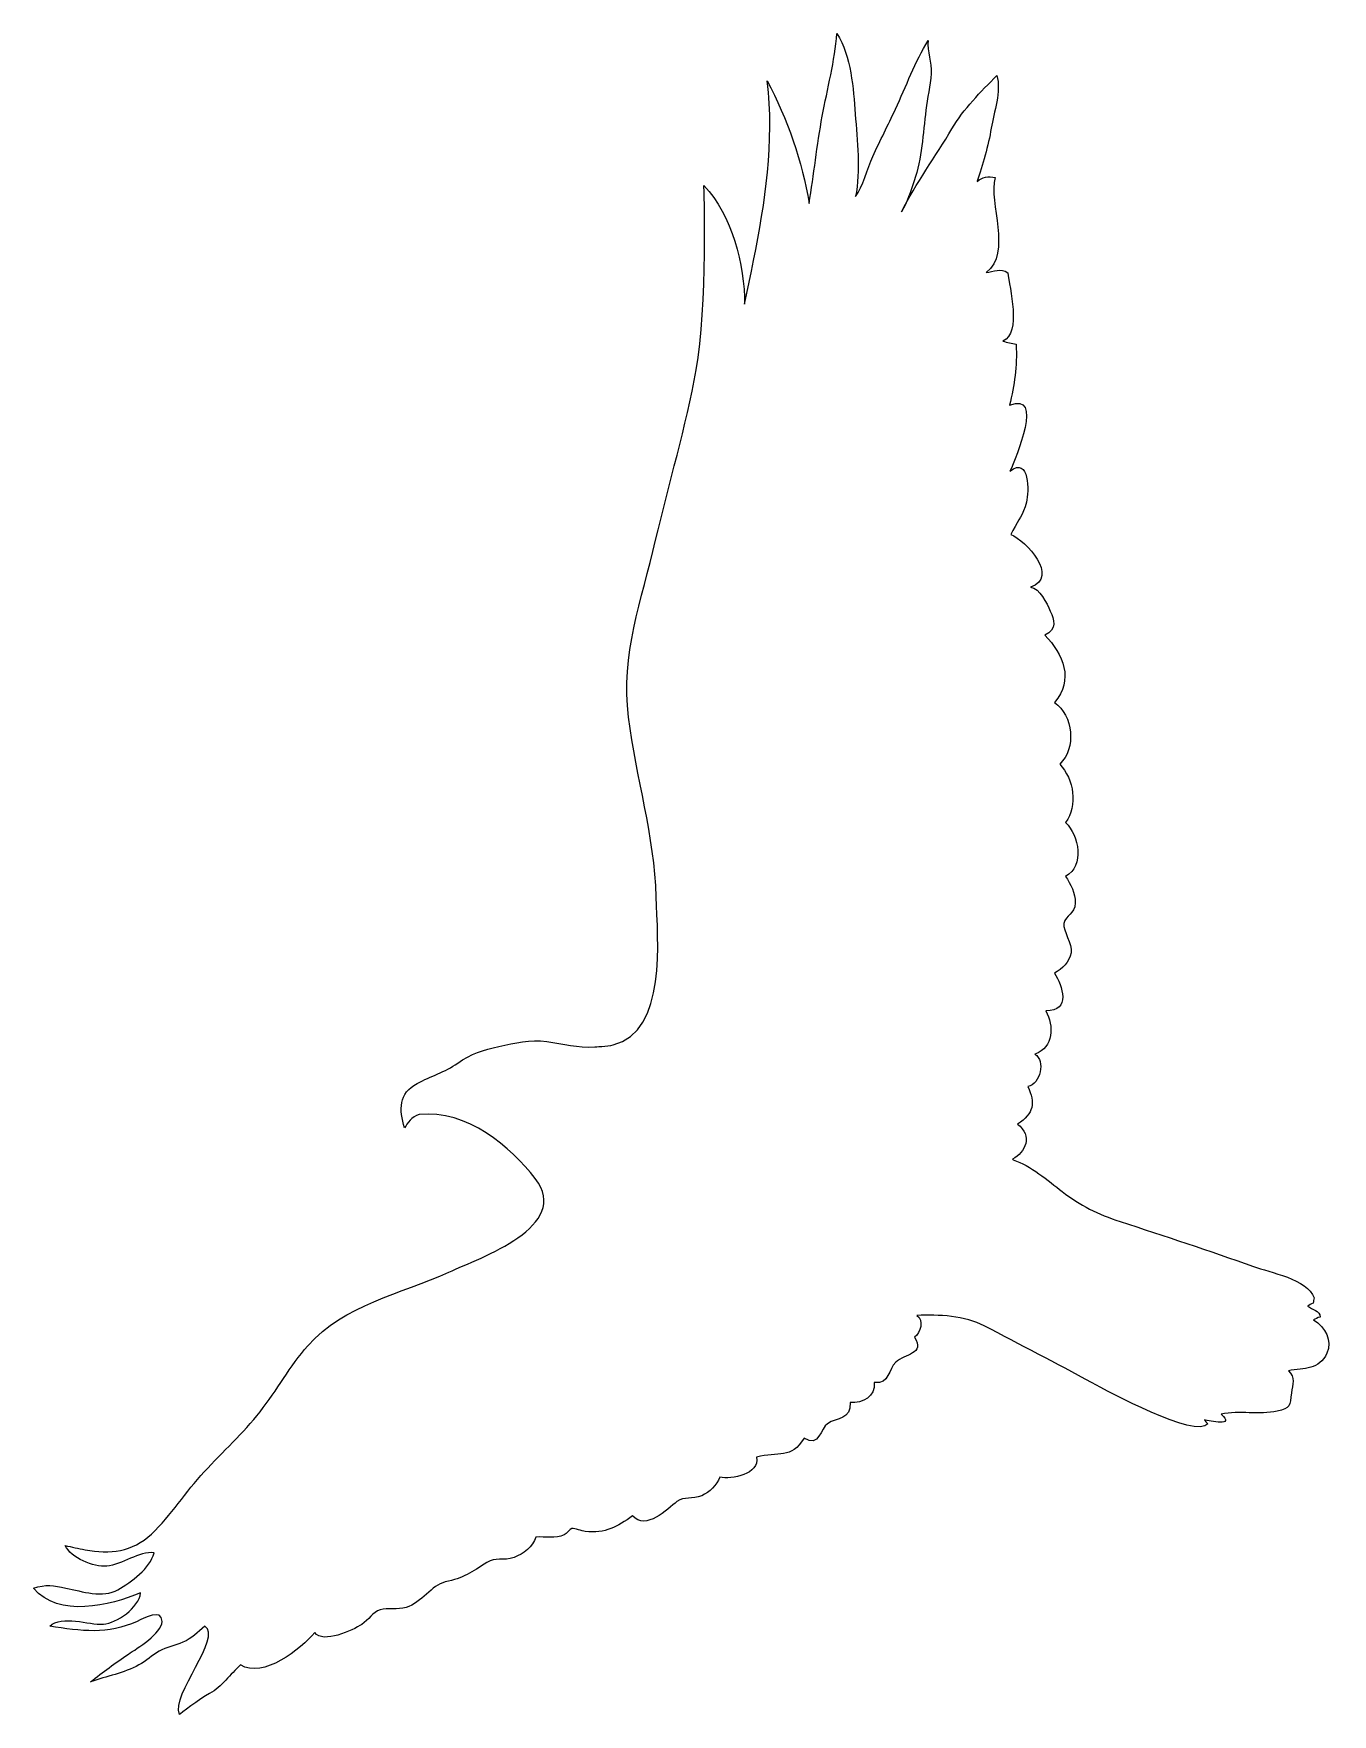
# Model space of a CAD drawing. Header units: centimetres. Extents: x -8.6 to 8.6, y -11.1 to 11.1.
import ezdxf

# ---------------------------------------------------------------- set-up
doc = ezdxf.new("R2010")
doc.units = ezdxf.units.CM
doc.header["$MEASUREMENT"] = 0
doc.layers.add('Camada 1', color=7, linetype='Continuous')

msp = doc.modelspace()

# ---------------------------------------------------------------- linework, layer by layer
at = {"layer": 'Camada 1'}
msp.add_open_spline([(-6.2318, -10.83231), (-6.0694, -10.74606), (-5.96174, -10.57588), (-5.82299, -10.45472), (-5.82299, -10.45472), (-5.52356, -10.6404), (-5.0271, -10.24829), (-4.84043, -10.02689), (-4.84043, -10.02689), (-4.73822, -10.1808), (-4.33656, -9.99546), (-4.22215, -9.92005), (-4.22215, -9.92005), (-4.12783, -9.85816), (-4.07779, -9.75445), (-3.97934, -9.72714), (-3.97934, -9.72714), (-3.87925, -9.69915), (-3.7451, -9.72764), (-3.63565, -9.69454), (-3.63565, -9.69454), (-3.42626, -9.63133), (-3.2982, -9.39792), (-3.11844, -9.3586), (-3.11844, -9.3586), (-2.88304, -9.30709), (-2.76437, -9.22919), (-2.56715, -9.09867), (-2.56715, -9.09867), (-2.45933, -9.02742), (-2.34805, -9.08486), (-2.20798, -9.03382), (-2.20798, -9.03382), (-2.08667, -8.98937), (-1.95663, -8.89391), (-1.91892, -8.76421), (-1.91892, -8.76421), (-1.79875, -8.75797), (-1.65997, -8.78527), (-1.54739, -8.73622), (-1.54739, -8.73622), (-1.51495, -8.72206), (-1.47085, -8.65653), (-1.44402, -8.65126), (-1.44402, -8.65126), (-1.40534, -8.64451), (-1.31347, -8.6873), (-1.26807, -8.69158), (-1.26807, -8.69158), (-1.00552, -8.71642), (-0.83958, -8.63446), (-0.64402, -8.48301), (-0.64402, -8.48301), (-0.46609, -8.68679), (-0.18296, -8.39316), (-0.05588, -8.29553), (-0.05588, -8.29553), (0.03844, -8.22327), (0.14642, -8.27296), (0.27218, -8.21832), (0.27218, -8.21832), (0.37243, -8.17437), (0.47038, -8.07444), (0.51086, -7.97321), (0.51086, -7.97321), (0.66064, -8.00417), (1.04336, -7.93683), (0.99661, -7.70868), (0.99661, -7.70868), (1.27974, -7.63264), (1.45423, -7.73866), (1.62296, -7.45881), (1.62296, -7.45881), (1.82264, -7.58753), (1.84502, -7.32432), (1.93326, -7.26572), (1.93326, -7.26572), (2.05851, -7.18227), (2.24518, -7.21288), (2.23253, -6.98672), (2.23253, -6.98672), (2.4034, -6.99725), (2.56749, -6.90772), (2.5517, -6.72301), (2.5517, -6.72301), (2.75583, -6.74473), (2.73424, -6.5454), (2.83417, -6.45271), (2.83417, -6.45271), (2.95384, -6.34177), (3.22546, -6.34767), (3.08322, -6.12349), (3.08322, -6.12349), (3.16752, -6.05814), (3.20882, -5.90259), (3.11465, -5.83478), (3.11465, -5.83478), (3.11465, -5.83478), (3.1173, -5.83544), (3.1173, -5.83544), (3.1173, -5.83544), (3.3935, -5.81962), (3.75746, -5.84184), (4.00273, -5.97141), (4.00273, -5.97141), (4.48062, -6.22425), (4.95499, -6.46655), (5.42844, -6.72566), (5.42844, -6.72566), (5.6314, -6.83628), (6.8039, -7.47102), (6.958, -7.26705), (6.958, -7.26705), (6.94189, -7.25043), (6.92493, -7.22837), (6.91257, -7.21421), (6.91257, -7.21421), (6.98186, -7.23432), (7.32953, -7.30509), (7.13315, -7.14227), (7.13315, -7.14227), (7.37842, -7.08729), (7.63504, -7.15296), (7.87554, -7.10094), (7.87554, -7.10094), (8.05495, -7.0621), (8.04032, -7.03231), (8.06271, -6.85797), (8.06271, -6.85797), (8.07652, -6.75081), (8.11981, -6.64956), (8.02252, -6.56727), (8.02252, -6.56727), (8.23241, -6.5248), (8.43191, -6.56103), (8.53216, -6.3319), (8.53216, -6.3319), (8.60429, -6.16762), (8.51208, -5.99247), (8.35505, -5.89206), (8.35505, -5.89206), (8.38074, -5.88547), (8.40559, -5.8611), (8.44363, -5.85732), (8.44363, -5.85732), (8.43588, -5.77075), (8.34256, -5.75643), (8.27702, -5.7118), (8.27702, -5.7118), (8.29729, -5.70389), (8.32263, -5.68135), (8.35044, -5.67148), (8.35044, -5.67148), (8.35835, -5.64613), (8.35322, -5.62441), (8.36393, -5.60105), (8.36393, -5.60105), (8.27569, -5.35528), (7.77415, -5.2649), (7.55997, -5.18819), (7.55997, -5.18819), (6.97463, -4.9788), (6.39091, -4.78454), (5.79882, -4.59394), (5.79882, -4.59394), (5.50942, -4.50078), (5.27108, -4.37799), (5.03552, -4.19789), (5.03552, -4.19789), (4.84801, -4.05467), (4.6133, -3.85054), (4.38793, -3.77895), (4.38793, -3.77895), (4.38793, -3.77895), (4.37542, -3.77025), (4.37542, -3.77025), (4.37542, -3.77025), (4.55187, -3.67836), (4.64553, -3.46275), (4.44522, -3.30472), (4.44522, -3.30472), (4.65956, -3.16267), (4.6821, -3.0323), (4.57907, -2.80823), (4.57907, -2.80823), (4.74663, -2.78058), (4.81955, -2.46387), (4.67207, -2.38355), (4.67207, -2.38355), (4.92837, -2.28608), (4.92112, -2.01284), (4.81989, -1.80872), (4.81989, -1.80872), (5.15176, -1.81531), (5.04013, -1.47688), (4.93168, -1.31027), (4.93168, -1.31027), (5.03423, -1.25103), (5.12938, -1.16411), (5.15126, -1.04182), (5.15126, -1.04182), (5.17282, -0.92016), (5.0395, -0.75194), (5.05778, -0.65349), (5.05778, -0.65349), (5.08001, -0.53512), (5.20166, -0.53811), (5.20693, -0.38025), (5.20693, -0.38025), (5.21087, -0.25529), (5.14306, -0.13117), (5.07967, -0.03193), (5.07967, -0.03193), (5.33317, 0.10536), (5.25908, 0.50716), (5.07967, 0.68001), (5.07967, 0.68001), (5.23916, 0.90602), (5.19262, 1.25072), (5.00098, 1.45283), (5.00098, 1.45283), (5.22503, 1.65727), (5.17976, 2.10056), (4.93118, 2.26732), (4.93118, 2.26732), (5.1919, 2.55966), (5.04855, 2.91325), (4.80656, 3.15603), (4.80656, 3.15603), (4.96706, 3.23503), (4.92919, 3.36098), (4.87702, 3.47586), (4.87702, 3.47586), (4.82995, 3.57892), (4.74087, 3.77775), (4.61545, 3.7896), (4.61545, 3.7896), (5.00179, 3.93068), (4.5565, 4.40359), (4.35486, 4.48918), (4.35486, 4.48918), (4.35486, 4.48918), (4.38267, 4.5399), (4.38267, 4.5399), (4.38267, 4.5399), (4.46564, 4.70286), (4.51237, 4.7282), (4.56145, 4.9172), (4.56145, 4.9172), (4.59471, 5.04409), (4.60688, 5.53201), (4.34433, 5.3241), (4.34433, 5.3241), (4.42498, 5.50912), (4.796, 6.3855), (4.33872, 6.19521), (4.33872, 6.19521), (4.40063, 6.46847), (4.44111, 6.70088), (4.42598, 7.00428), (4.42598, 7.00428), (4.36425, 7.01563), (4.30911, 7.02783), (4.25016, 7.04296), (4.25016, 7.04296), (4.50347, 7.14461), (4.33575, 7.75334), (4.31467, 7.94791), (4.31467, 7.94791), (4.22119, 8.01202), (4.12867, 7.96355), (4.02791, 7.95048), (4.02791, 7.95048), (4.37425, 8.20826), (4.05556, 8.87089), (4.14872, 9.20712), (4.14872, 9.20712), (4.06344, 9.22432), (3.97523, 9.21469), (3.91036, 9.15444), (3.91036, 9.15444), (3.91036, 9.15444), (3.91285, 9.15682), (3.91285, 9.15682), (3.91285, 9.15682), (3.98019, 9.36431), (4.06067, 9.63281), (4.09607, 9.85873), (4.09607, 9.85873), (4.12883, 10.06622), (4.23516, 10.35247), (4.16915, 10.55379), (4.16915, 10.55379), (3.95862, 10.33874), (3.73211, 10.11461), (3.57757, 9.8514), (3.57757, 9.8514), (3.36143, 9.4835), (3.101, 9.12893), (2.90876, 8.75401), (2.90876, 8.75401), (2.99007, 8.87739), (3.02695, 9.02431), (3.07714, 9.16208), (3.07714, 9.16208), (3.18382, 9.45616), (3.19385, 9.78827), (3.23287, 10.09773), (3.23287, 10.09773), (3.25327, 10.25627), (3.29182, 10.42071), (3.30103, 10.58062), (3.30103, 10.58062), (3.30973, 10.72942), (3.24621, 10.86917), (3.26349, 11.01808), (3.26349, 11.01808), (3.09164, 10.73765), (2.97017, 10.41017), (2.83074, 10.10902), (2.83074, 10.10902), (2.7338, 9.89947), (2.62828, 9.69553), (2.53165, 9.48606), (2.53165, 9.48606), (2.45624, 9.3235), (2.40161, 9.0867), (2.303, 8.95329), (2.303, 8.95329), (2.37163, 9.29929), (2.32671, 9.69272), (2.29935, 10.04515), (2.29935, 10.04515), (2.2735, 10.37808), (2.24686, 10.81519), (2.05821, 11.10854), (2.05821, 11.10854), (2.02826, 10.75627), (1.93113, 10.37109), (1.86379, 10.01637), (1.86379, 10.01637), (1.79185, 9.63471), (1.75483, 9.2395), (1.68901, 8.86392), (1.68901, 8.86392), (1.60141, 9.41182), (1.39913, 9.98514), (1.13725, 10.48608), (1.13725, 10.48608), (1.16474, 10.27174), (1.17051, 10.09809), (1.17051, 9.87997), (1.17051, 9.87997), (1.16998, 9.06045), (0.99485, 8.30993), (0.83751, 7.53108), (0.83751, 7.53108), (0.83767, 8.04845), (0.67373, 8.70993), (0.30019, 9.099), (0.30019, 9.099), (0.30019, 9.099), (0.35038, 7.49044), (0.19962, 6.66409), (0.19962, 6.66409), (0.06249, 5.91132), (-0.16384, 5.15726), (-0.33817, 4.41058), (-0.33817, 4.41058), (-0.52317, 3.61781), (-0.79955, 2.90029), (-0.69668, 2.07344), (-0.69668, 2.07344), (-0.59757, 1.27575), (-0.3515, 0.50372), (-0.32944, -0.30403), (-0.32944, -0.30403), (-0.31446, -0.86074), (-0.18228, -2.08314), (-0.89898, -2.25843), (-0.89898, -2.25843), (-0.97783, -2.27785), (-1.14359, -2.28444), (-1.14359, -2.28444), (-1.14359, -2.28444), (-1.36994, -2.30121), (-1.5561, -2.24377), (-1.77751, -2.21366), (-1.77751, -2.21366), (-1.99513, -2.184), (-2.19642, -2.23274), (-2.4083, -2.27851), (-2.4083, -2.27851), (-2.61505, -2.32325), (-2.77967, -2.37694), (-2.95316, -2.49973), (-2.95316, -2.49973), (-3.12469, -2.62123), (-3.30593, -2.67123), (-3.48831, -2.76836), (-3.48831, -2.76836), (-3.73392, -2.89922), (-3.72815, -3.11338), (-3.65637, -3.35552), (-3.65637, -3.35552), (-3.61721, -3.30102), (-3.56435, -3.20095), (-3.46246, -3.18002), (-3.46246, -3.18002), (-2.83069, -3.10824), (-2.25093, -3.60965), (-1.92764, -4.02679), (-1.92764, -4.02679), (-1.43956, -4.65626), (-2.64649, -5.06827), (-3.06987, -5.2625), (-3.06987, -5.2625), (-3.70593, -5.55386), (-4.45309, -5.68951), (-4.93309, -6.23566), (-4.93309, -6.23566), (-5.17029, -6.50546), (-5.3428, -6.82431), (-5.56338, -7.10712), (-5.56338, -7.10712), (-5.78724, -7.39388), (-6.05722, -7.63618), (-6.30313, -7.90219), (-6.30313, -7.90219), (-6.54641, -8.16492), (-6.74059, -8.47933), (-7.001, -8.72491), (-7.001, -8.72491), (-7.25434, -8.96359), (-7.54562, -8.99256), (-7.8773, -8.93266), (-7.8773, -8.93266), (-7.9657, -8.91686), (-8.05293, -8.89612), (-8.14059, -8.87588), (-8.14059, -8.87588), (-8.06577, -9.04016), (-7.76173, -9.16478), (-7.59153, -9.14914), (-7.59153, -9.14914), (-7.38428, -9.12988), (-7.16989, -8.94911), (-6.96338, -8.97266), (-6.96338, -8.97266), (-7.02032, -9.18091), (-7.26297, -9.35736), (-7.44339, -9.4614), (-7.44339, -9.4614), (-7.64035, -9.57499), (-7.91911, -9.48363), (-8.1299, -9.4382), (-8.1299, -9.4382), (-8.28751, -9.40447), (-8.39993, -9.38473), (-8.55707, -9.44201), (-8.55707, -9.44201), (-8.23131, -9.83608), (-7.54406, -9.67114), (-7.14446, -9.50292), (-7.14446, -9.50292), (-7.1634, -9.69617), (-7.45953, -9.90488), (-7.63534, -9.91543), (-7.63534, -9.91543), (-7.83296, -9.92728), (-8.17969, -9.79248), (-8.34479, -9.94226), (-8.34479, -9.94226), (-7.92916, -10.00925), (-7.58107, -10.05635), (-7.18957, -9.87921), (-7.18957, -9.87921), (-7.09853, -9.83807), (-6.8577, -9.70292), (-6.85995, -9.8794), (-6.85995, -9.8794), (-6.86151, -10.04318), (-7.19073, -10.23413), (-7.30538, -10.31281), (-7.30538, -10.31281), (-7.47633, -10.43018), (-7.64267, -10.54853), (-7.80383, -10.67923), (-7.80383, -10.67923), (-7.58894, -10.60123), (-7.36957, -10.56567), (-7.16531, -10.45455), (-7.16531, -10.45455), (-7.06919, -10.40219), (-6.98949, -10.32797), (-6.8998, -10.27463), (-6.8998, -10.27463), (-6.79643, -10.21372), (-6.69009, -10.20417), (-6.58399, -10.15546), (-6.58399, -10.15546), (-6.46678, -10.10209), (-6.39034, -10.02605), (-6.29528, -9.9408), (-6.29528, -9.9408), (-6.05559, -10.09111), (-6.74605, -10.84747), (-6.62836, -11.10854), (-6.62836, -11.10854), (-6.62833, -11.10853), (-6.36422, -10.90261), (-6.2318, -10.83231)], degree=3, knots=[0, 0, 0, 0, 0.00775194, 0.00775194, 0.00775194, 0.00775194, 0.01550388, 0.01550388, 0.01550388, 0.01550388, 0.02325581, 0.02325581, 0.02325581, 0.02325581, 0.03100775, 0.03100775, 0.03100775, 0.03100775, 0.03875969, 0.03875969, 0.03875969, 0.03875969, 0.04651163, 0.04651163, 0.04651163, 0.04651163, 0.05426357, 0.05426357, 0.05426357, 0.05426357, 0.0620155, 0.0620155, 0.0620155, 0.0620155, 0.06976744, 0.06976744, 0.06976744, 0.06976744, 0.07751938, 0.07751938, 0.07751938, 0.07751938, 0.08527132, 0.08527132, 0.08527132, 0.08527132, 0.09302326, 0.09302326, 0.09302326, 0.09302326, 0.10077519, 0.10077519, 0.10077519, 0.10077519, 0.10852713, 0.10852713, 0.10852713, 0.10852713, 0.11627907, 0.11627907, 0.11627907, 0.11627907, 0.12403101, 0.12403101, 0.12403101, 0.12403101, 0.13178295, 0.13178295, 0.13178295, 0.13178295, 0.13953488, 0.13953488, 0.13953488, 0.13953488, 0.14728682, 0.14728682, 0.14728682, 0.14728682, 0.15503876, 0.15503876, 0.15503876, 0.15503876, 0.1627907, 0.1627907, 0.1627907, 0.1627907, 0.17054264, 0.17054264, 0.17054264, 0.17054264, 0.17829457, 0.17829457, 0.17829457, 0.17829457, 0.18604651, 0.18604651, 0.18604651, 0.18604651, 0.19379845, 0.19379845, 0.19379845, 0.19379845, 0.20155039, 0.20155039, 0.20155039, 0.20155039, 0.20930233, 0.20930233, 0.20930233, 0.20930233, 0.21705426, 0.21705426, 0.21705426, 0.21705426, 0.2248062, 0.2248062, 0.2248062, 0.2248062, 0.23255814, 0.23255814, 0.23255814, 0.23255814, 0.24031008, 0.24031008, 0.24031008, 0.24031008, 0.24806202, 0.24806202, 0.24806202, 0.24806202, 0.25581395, 0.25581395, 0.25581395, 0.25581395, 0.26356589, 0.26356589, 0.26356589, 0.26356589, 0.27131783, 0.27131783, 0.27131783, 0.27131783, 0.27906977, 0.27906977, 0.27906977, 0.27906977, 0.28682171, 0.28682171, 0.28682171, 0.28682171, 0.29457364, 0.29457364, 0.29457364, 0.29457364, 0.30232558, 0.30232558, 0.30232558, 0.30232558, 0.31007752, 0.31007752, 0.31007752, 0.31007752, 0.31782946, 0.31782946, 0.31782946, 0.31782946, 0.3255814, 0.3255814, 0.3255814, 0.3255814, 0.33333333, 0.33333333, 0.33333333, 0.33333333, 0.34108527, 0.34108527, 0.34108527, 0.34108527, 0.34883721, 0.34883721, 0.34883721, 0.34883721, 0.35658915, 0.35658915, 0.35658915, 0.35658915, 0.36434109, 0.36434109, 0.36434109, 0.36434109, 0.37209302, 0.37209302, 0.37209302, 0.37209302, 0.37984496, 0.37984496, 0.37984496, 0.37984496, 0.3875969, 0.3875969, 0.3875969, 0.3875969, 0.39534884, 0.39534884, 0.39534884, 0.39534884, 0.40310078, 0.40310078, 0.40310078, 0.40310078, 0.41085271, 0.41085271, 0.41085271, 0.41085271, 0.41860465, 0.41860465, 0.41860465, 0.41860465, 0.42635659, 0.42635659, 0.42635659, 0.42635659, 0.43410853, 0.43410853, 0.43410853, 0.43410853, 0.44186047, 0.44186047, 0.44186047, 0.44186047, 0.4496124, 0.4496124, 0.4496124, 0.4496124, 0.45736434, 0.45736434, 0.45736434, 0.45736434, 0.46511628, 0.46511628, 0.46511628, 0.46511628, 0.47286822, 0.47286822, 0.47286822, 0.47286822, 0.48062016, 0.48062016, 0.48062016, 0.48062016, 0.48837209, 0.48837209, 0.48837209, 0.48837209, 0.49612403, 0.49612403, 0.49612403, 0.49612403, 0.50387597, 0.50387597, 0.50387597, 0.50387597, 0.51162791, 0.51162791, 0.51162791, 0.51162791, 0.51937984, 0.51937984, 0.51937984, 0.51937984, 0.52713178, 0.52713178, 0.52713178, 0.52713178, 0.53488372, 0.53488372, 0.53488372, 0.53488372, 0.54263566, 0.54263566, 0.54263566, 0.54263566, 0.5503876, 0.5503876, 0.5503876, 0.5503876, 0.55813953, 0.55813953, 0.55813953, 0.55813953, 0.56589147, 0.56589147, 0.56589147, 0.56589147, 0.57364341, 0.57364341, 0.57364341, 0.57364341, 0.58139535, 0.58139535, 0.58139535, 0.58139535, 0.58914729, 0.58914729, 0.58914729, 0.58914729, 0.59689922, 0.59689922, 0.59689922, 0.59689922, 0.60465116, 0.60465116, 0.60465116, 0.60465116, 0.6124031, 0.6124031, 0.6124031, 0.6124031, 0.62015504, 0.62015504, 0.62015504, 0.62015504, 0.62790698, 0.62790698, 0.62790698, 0.62790698, 0.63565891, 0.63565891, 0.63565891, 0.63565891, 0.64341085, 0.64341085, 0.64341085, 0.64341085, 0.65116279, 0.65116279, 0.65116279, 0.65116279, 0.65891473, 0.65891473, 0.65891473, 0.65891473, 0.66666667, 0.66666667, 0.66666667, 0.66666667, 0.6744186, 0.6744186, 0.6744186, 0.6744186, 0.68217054, 0.68217054, 0.68217054, 0.68217054, 0.68992248, 0.68992248, 0.68992248, 0.68992248, 0.69767442, 0.69767442, 0.69767442, 0.69767442, 0.70542636, 0.70542636, 0.70542636, 0.70542636, 0.71317829, 0.71317829, 0.71317829, 0.71317829, 0.72093023, 0.72093023, 0.72093023, 0.72093023, 0.72868217, 0.72868217, 0.72868217, 0.72868217, 0.73643411, 0.73643411, 0.73643411, 0.73643411, 0.74418605, 0.74418605, 0.74418605, 0.74418605, 0.75193798, 0.75193798, 0.75193798, 0.75193798, 0.75968992, 0.75968992, 0.75968992, 0.75968992, 0.76744186, 0.76744186, 0.76744186, 0.76744186, 0.7751938, 0.7751938, 0.7751938, 0.7751938, 0.78294574, 0.78294574, 0.78294574, 0.78294574, 0.79069767, 0.79069767, 0.79069767, 0.79069767, 0.79844961, 0.79844961, 0.79844961, 0.79844961, 0.80620155, 0.80620155, 0.80620155, 0.80620155, 0.81395349, 0.81395349, 0.81395349, 0.81395349, 0.82170543, 0.82170543, 0.82170543, 0.82170543, 0.82945736, 0.82945736, 0.82945736, 0.82945736, 0.8372093, 0.8372093, 0.8372093, 0.8372093, 0.84496124, 0.84496124, 0.84496124, 0.84496124, 0.85271318, 0.85271318, 0.85271318, 0.85271318, 0.86046512, 0.86046512, 0.86046512, 0.86046512, 0.86821705, 0.86821705, 0.86821705, 0.86821705, 0.87596899, 0.87596899, 0.87596899, 0.87596899, 0.88372093, 0.88372093, 0.88372093, 0.88372093, 0.89147287, 0.89147287, 0.89147287, 0.89147287, 0.89922481, 0.89922481, 0.89922481, 0.89922481, 0.90697674, 0.90697674, 0.90697674, 0.90697674, 0.91472868, 0.91472868, 0.91472868, 0.91472868, 0.92248062, 0.92248062, 0.92248062, 0.92248062, 0.93023256, 0.93023256, 0.93023256, 0.93023256, 0.9379845, 0.9379845, 0.9379845, 0.9379845, 0.94573643, 0.94573643, 0.94573643, 0.94573643, 0.95348837, 0.95348837, 0.95348837, 0.95348837, 0.96124031, 0.96124031, 0.96124031, 0.96124031, 0.96899225, 0.96899225, 0.96899225, 0.96899225, 0.97674419, 0.97674419, 0.97674419, 0.97674419, 0.98449612, 0.98449612, 0.98449612, 0.98449612, 1, 1, 1, 1], dxfattribs=at)

doc.saveas('drawing.dxf')
